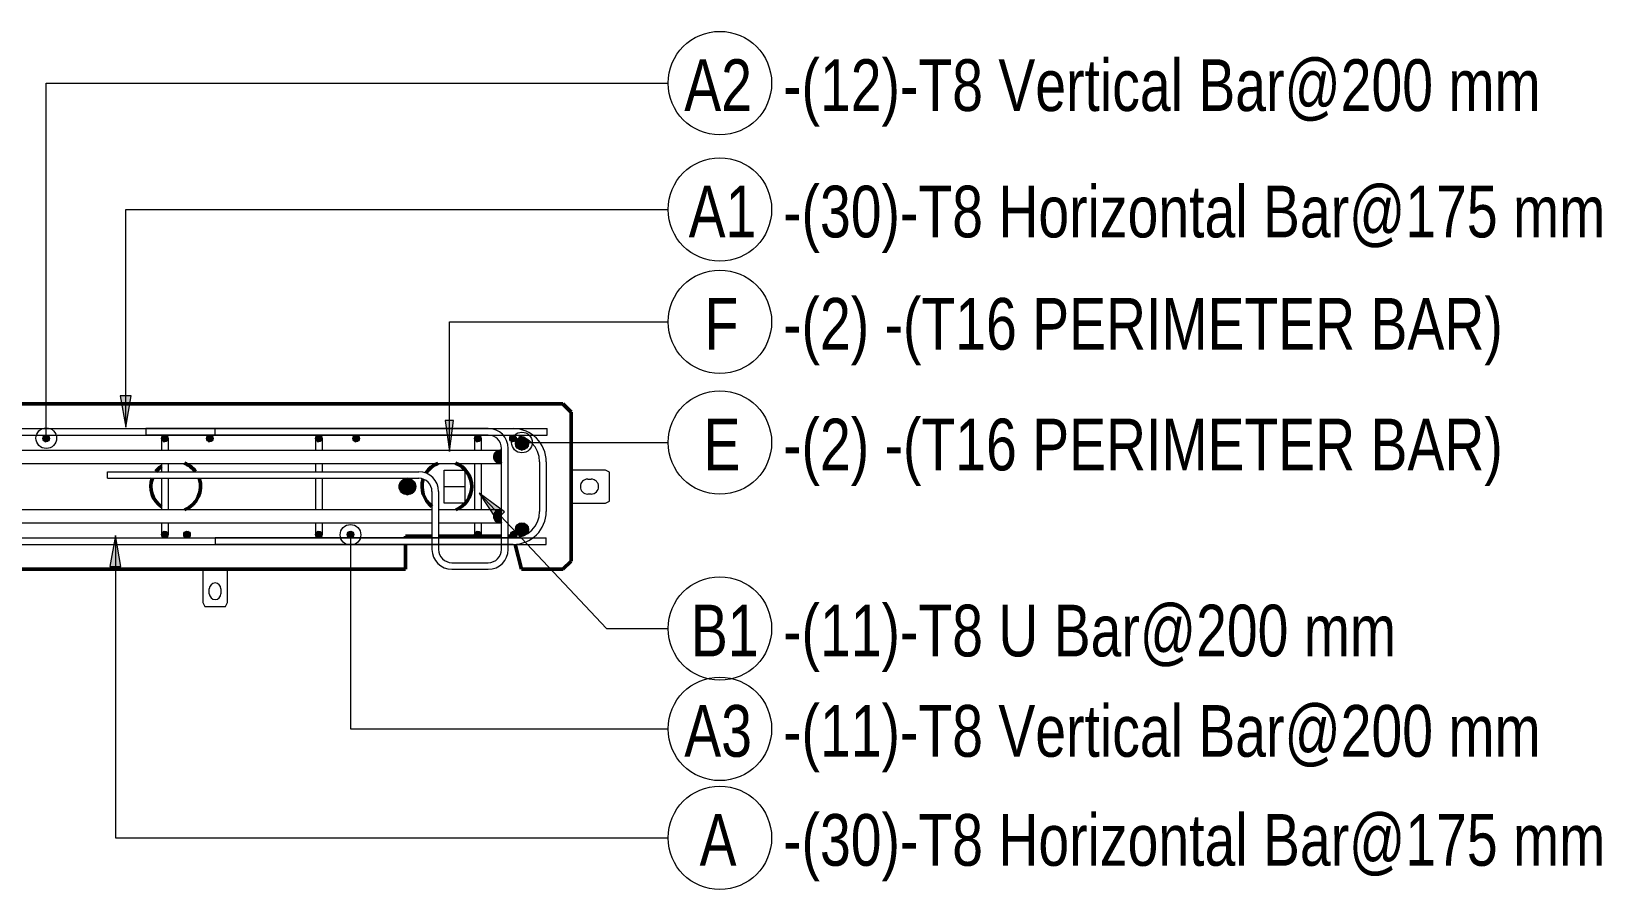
# Model space of a CAD drawing. Header units: millimetres. Extents: x 15401 to 36280, y -2060 to 13564.
# Drawn here: x 34383 to 36280, y 12527 to 13564 of the extents above; entities that cross this region are included whole.
import ezdxf

# ---------------------------------------------------------------- set-up
doc = ezdxf.new("R2010")
doc.units = ezdxf.units.MM
for name, color, linetype, lineweight in [('A-GENM', 13, 'Continuous', 18), ('A-WALL', 113, 'Continuous', 25), ('S-RBAR', 171, 'Continuous', 18), ('S-RBAR-IDEN', 171, 'Continuous', 9)]:
    doc.layers.add(name, color=color, linetype=linetype, lineweight=lineweight)
doc.styles.add('Nirmala UI Semilight_1', font='NirmalaS.ttf', dxfattribs={"width": 0.8, "height": 62.5})

# ---------------------------------------------------------------- blocks, each defined once
blk = doc.blocks.new('RR spread anchor face based - RR-SA-3_0-200-1726827-Elevation Top 2')
at = {"layer": 'A-GENM'}
for p, q in [((20311.1, 13033.8), (20336.1, 13033.8)), ((20311.1, 13013.8), (20311.1, 13033.8)), ((20336.1, 13033.8), (20336.1, 13013.8)), ((20336.4, 13033.8), (20336.1, 13033.8)), ((20336.1, 13033.8), (20336.1, 13013.8)), ((20506.1, 13033.8), (20464.6, 13033.8)), ((20511.1, 13031.3), (20506.1, 13033.8)), ((20511.1, 12996.3), (20511.1, 13031.3)), ((20311.1, 13013.8), (20336.1, 13013.8)), ((20311.1, 12993.8), (20311.1, 13013.8)), ((20336.1, 13013.8), (20336.1, 12993.8)), ((20336.1, 13013.8), (20336.1, 12993.8)), ((20484.8, 13022.8), (20488.8, 13022.8)), ((20336.1, 12993.8), (20311.1, 12993.8)), ((20336.1, 12993.8), (20336.4, 12993.8)), ((20464.6, 12993.8), (20506.1, 12993.8)), ((20488.8, 13004.8), (20484.8, 13004.8)), ((20506.1, 12993.8), (20511.1, 12996.3))]:
    blk.add_line(p, q, dxfattribs=at)
for centre, start, end in [((20484.8, 13013.8), 90, 270), ((20488.8, 13013.8), 270, 90)]:
    blk.add_arc(centre, 9, start, end, dxfattribs=at)
blk = doc.blocks.new('RR spread anchor face based - RR-SA-2_5-200-1726821-Elevation Top 2')
at = {"layer": 'A-GENM'}
for p, q in [((18725.1, 12913.8), (18725.1, 12873.8)), ((18755.1, 12873.8), (18755.1, 12913.8)), ((18733.1, 12884.3), (18733.1, 12890.3)), ((18747.1, 12890.3), (18747.1, 12884.3)), ((18725.1, 12873.8), (18727.6, 12868.8)), ((18727.6, 12868.8), (18752.6, 12868.8)), ((18752.6, 12868.8), (18755.1, 12873.8))]:
    blk.add_line(p, q, dxfattribs=at)
for centre, start, end in [((18740.1, 12890.3), 0, 180), ((18740.1, 12884.3), 180, 0)]:
    blk.add_arc(centre, 7, start, end, dxfattribs=at)
blk = doc.blocks.new('M_Rebar Tag_rfa MARK - DOT 1 MM-794228-Elevation Top 2')
at = {"layer": 'S-RBAR-IDEN'}
blk.add_circle((20644.3, 13067), 62.5, dxfattribs=at)
blk = doc.blocks.new('M_Rebar Tag_rfa MARK - ARROW-794226-Elevation Top 2')
at = {"layer": 'S-RBAR-IDEN'}
blk.add_circle((20644.3, 13212.9), 62.5, dxfattribs=at)
blk = doc.blocks.new('M_Rebar Tag_rfa Dimension - ARROW-793927-Elevation Top 2')
at = {"layer": 'S-RBAR-IDEN'}
blk.add_circle((20644.3, 13348.6), 62.5, dxfattribs=at)
blk = doc.blocks.new('M_Rebar Tag_rfa Dimension - DOT-793929-Elevation Top 2')
at = {"layer": 'S-RBAR-IDEN'}
blk.add_circle((20644.3, 13501.3), 62.5, dxfattribs=at)

msp = doc.modelspace()

# ---------------------------------------------------------------- hatches: boundary and pattern name
at = {"layer": 'S-RBAR'}
h = msp.add_hatch(color=256, dxfattribs=at)
edge = h.paths.add_edge_path()
edge.add_arc((34401.02804, 13071.80383), 4, 0, 360)
for points in [[(34399.79197, 13067.9996), (34404.26411, 13069.45269), (34404.26411, 13074.15497), (34399.79197, 13075.60806), (34397.02804, 13071.80383)], [(34543.03574, 13067.9996), (34547.50788, 13069.45269), (34547.50788, 13074.15497), (34543.03574, 13075.60806), (34540.27181, 13071.80383)], [(34597.28819, 13067.9996), (34601.76033, 13069.45269), (34601.76033, 13074.15497), (34597.28819, 13075.60806), (34594.52426, 13071.80383)], [(34728.88729, 13067.9996), (34733.35942, 13069.45269), (34733.35942, 13074.15497), (34728.88729, 13075.60806), (34726.12335, 13071.80383)], [(34774.15941, 13067.9996), (34778.63155, 13069.45269), (34778.63155, 13074.15497), (34774.15941, 13075.60806), (34771.39548, 13071.80383)], [(34920.98883, 13067.9996), (34925.46097, 13069.45269), (34925.46097, 13074.15497), (34920.98883, 13075.60806), (34918.2249, 13071.80383)], [(34963.53063, 13067.9996), (34968.00277, 13069.45269), (34968.00277, 13074.15497), (34963.53063, 13075.60806), (34960.7667, 13071.80383), (34961.29935, 13071.07071)], [(34975.61082, 13057.80383), (34981.86547, 13060.81591), (34983.41024, 13067.584), (34979.08189, 13073.01158), (34972.13975, 13073.01158), (34967.81139, 13067.584), (34969.35617, 13060.81591)], [(34949.23633, 13041.75352), (34950.93123, 13042.56974), (34950.93123, 13056.96127), (34945.76526, 13056.96127), (34941.43691, 13051.53369), (34942.98168, 13044.7656)], [(34837.25373, 13003.80383), (34844.3248, 13006.73276), (34847.25373, 13013.80383), (34844.3248, 13020.8749), (34837.25373, 13023.80383), (34830.18266, 13020.8749), (34827.25373, 13013.80383), (34830.18266, 13006.73276)], [(34949.23633, 12969.9235), (34950.93123, 12970.73972), (34950.93123, 12985.13125), (34945.76526, 12985.13125), (34941.43691, 12979.70367), (34942.98168, 12972.93558)], [(34543.03574, 12951.9996), (34547.50788, 12953.45269), (34547.50788, 12958.15497), (34543.03574, 12959.60806), (34540.27181, 12955.80383)], [(34572.24071, 12951.9996), (34575.00464, 12955.80383), (34572.24071, 12959.60806), (34567.76857, 12958.15497), (34567.76857, 12953.45269)], [(34728.88729, 12951.9996), (34733.35942, 12953.45269), (34733.35942, 12958.15497), (34728.88729, 12959.60806), (34726.12335, 12955.80383)], [(34769.65566, 12951.9996), (34772.41959, 12955.80383), (34769.65566, 12959.60806), (34765.18352, 12958.15497), (34765.18352, 12953.45269)], [(34920.98883, 12951.9996), (34925.46097, 12953.45269), (34925.46097, 12958.15497), (34920.98883, 12959.60806), (34918.2249, 12955.80383)], [(34967.0706, 12951.9996), (34969.83453, 12955.80383), (34967.0706, 12959.60806), (34962.59847, 12958.15497), (34962.59847, 12953.45269)], [(34975.61082, 12954.05371), (34981.86547, 12957.06579), (34983.41024, 12963.83388), (34979.08189, 12969.26146), (34972.13975, 12969.26146), (34967.81139, 12963.83388), (34969.35617, 12957.06579)]]:
    msp.add_hatch(color=256, dxfattribs=at).paths.add_polyline_path(points)
h = msp.add_hatch(color=256, dxfattribs=at)
edge = h.paths.add_edge_path()
edge.add_arc((34544.27181, 13071.80383), 4, 0, 360)
h = msp.add_hatch(color=256, dxfattribs=at)
edge = h.paths.add_edge_path()
edge.add_arc((34598.52426, 13071.80383), 4, 0, 360)
h = msp.add_hatch(color=256, dxfattribs=at)
edge = h.paths.add_edge_path()
edge.add_arc((34730.12335, 13071.80383), 4, 0, 360)
h = msp.add_hatch(color=256, dxfattribs=at)
edge = h.paths.add_edge_path()
edge.add_arc((34775.39548, 13071.80383), 4, 0, 360)
h = msp.add_hatch(color=256, dxfattribs=at)
edge = h.paths.add_edge_path()
edge.add_arc((34922.2249, 13071.80383), 4, 0, 360)
h = msp.add_hatch(color=256, dxfattribs=at)
edge = h.paths.add_edge_path()
edge.add_arc((34964.7667, 13071.80383), 4, 0, 360)
h = msp.add_hatch(color=256, dxfattribs=at)
edge = h.paths.add_edge_path()
edge.add_arc((34975.61082, 13065.80383), 8, 0, 360)
h = msp.add_hatch(color=256, dxfattribs=at)
edge = h.paths.add_edge_path()
edge.add_arc((34949.23633, 13049.75352), 8, 77.44386814, 270)
edge.add_line((34949.23633, 13041.75352), (34949.23633, 13049.75352))
edge.add_line((34949.23633, 13049.75352), (34950.9755, 13057.56219))
h = msp.add_hatch(color=256, dxfattribs=at)
edge = h.paths.add_edge_path()
edge.add_arc((34949.23633, 13049.75352), 8, 270, 283.93625496)
edge.add_line((34951.16307, 13041.98901), (34949.23633, 13049.75352))
edge.add_line((34949.23633, 13049.75352), (34949.23633, 13041.75352))
h = msp.add_hatch(color=256, dxfattribs=at)
edge = h.paths.add_edge_path()
edge.add_arc((34837.25373, 13013.80383), 10, 0, 360)
h = msp.add_hatch(color=256, dxfattribs=at)
edge = h.paths.add_edge_path()
edge.add_arc((34949.23633, 12977.9235), 8, 77.44386814, 270)
edge.add_line((34949.23633, 12969.9235), (34949.23633, 12977.9235))
edge.add_line((34949.23633, 12977.9235), (34950.9755, 12985.73217))
h = msp.add_hatch(color=256, dxfattribs=at)
edge = h.paths.add_edge_path()
edge.add_arc((34949.23633, 12977.9235), 8, 270, 283.93625496)
edge.add_line((34951.16307, 12970.15899), (34949.23633, 12977.9235))
edge.add_line((34949.23633, 12977.9235), (34949.23633, 12969.9235))
h = msp.add_hatch(color=256, dxfattribs=at)
edge = h.paths.add_edge_path()
edge.add_arc((34544.27181, 12955.80383), 4, 0, 360)
h = msp.add_hatch(color=256, dxfattribs=at)
edge = h.paths.add_edge_path()
edge.add_arc((34571.00464, 12955.80383), 4, 0, 360)
h = msp.add_hatch(color=256, dxfattribs=at)
edge = h.paths.add_edge_path()
edge.add_arc((34730.12335, 12955.80383), 4, 0, 360)
h = msp.add_hatch(color=256, dxfattribs=at)
edge = h.paths.add_edge_path()
edge.add_arc((34768.41959, 12955.80383), 4, 0, 360)
h = msp.add_hatch(color=256, dxfattribs=at)
edge = h.paths.add_edge_path()
edge.add_arc((34922.2249, 12955.80383), 4, 0, 360)
h = msp.add_hatch(color=256, dxfattribs=at)
edge = h.paths.add_edge_path()
edge.add_arc((34965.83453, 12955.80383), 4, 0, 360)
h = msp.add_hatch(color=256, dxfattribs=at)
edge = h.paths.add_edge_path()
edge.add_arc((34975.61082, 12962.05371), 8, 0, 360)
at = {"layer": 'S-RBAR-IDEN'}
for points in [[(34497.04451, 13085.73591), (34503.65677, 13123.23591), (34490.43225, 13123.23591)], [(34887.9625, 13056.18852), (34892.89947, 13093.68852), (34883.02553, 13093.68852)], [(34923.86142, 13005.99904), (34944.70464, 12974.13163), (34954.34694, 12983.18227)], [(34484.46687, 12954.84591), (34477.85461, 12917.34591), (34491.07913, 12917.34591)]]:
    msp.add_hatch(color=256, dxfattribs=at).paths.add_polyline_path(points)

# ---------------------------------------------------------------- linework, layer by layer
at = {"layer": 'A-WALL', "lineweight": 50}
for p, q in [((35024.92865, 13113.80383), (32890.43381, 13113.80383)), ((35034.93123, 13103.80125), (35024.92865, 13113.80383)), ((35034.93123, 12923.80641), (35034.93123, 13103.80125)), ((34834.93123, 12951.80383), (34834.93123, 12953.80383)), ((34834.93123, 12953.80383), (34866.93123, 12953.80383)), ((34834.93123, 12913.80383), (34834.93123, 12943.80383)), ((34874.93123, 12953.80383), (34918.7608, 12953.80383)), ((34925.689, 12953.80383), (34950.93123, 12953.80383)), ((34958.93123, 12953.80383), (34964.93123, 12953.80383)), ((34964.93123, 12953.80383), (34965.41518, 12951.86803)), ((34967.43123, 12943.80383), (34974.93123, 12913.80383)), ((35024.92865, 12913.80383), (35034.93123, 12923.80641)), ((32920.43328, 12913.80383), (34834.93123, 12913.80383)), ((34974.93123, 12913.80383), (35024.92865, 12913.80383))]:
    msp.add_line(p, q, dxfattribs=at)
for centre, start, end in [((34557.43123, 13013.80383), 124.97951322, 143.06008622), ((34557.43123, 13013.80383), 36.93991378, 69.54150634), ((34884.93123, 13013.80383), 110.45849366, 147.42713187), ((34884.93123, 13013.80383), 290.75148935, 69.54150634), ((34557.43123, 13013.80383), 160.47268333, 235.02048678), ((34557.43123, 13013.80383), 290.75148935, 19.52731667), ((34884.93123, 13013.80383), 162.7020897, 233.0061758)]:
    msp.add_arc(centre, 30, start, end, dxfattribs=at)
at = {"layer": 'S-RBAR'}
for p, q in [((32910.43328, 13083.80383), (35005.86501, 13083.80383)), ((32910.43328, 13075.80383), (35005.86501, 13075.80383)), ((34399.79197, 13075.60806), (34397.02804, 13071.80383)), ((34397.02804, 13071.80383), (34399.79197, 13067.9996)), ((34404.26411, 13074.15497), (34399.79197, 13075.60806)), ((34399.79197, 13067.9996), (34404.26411, 13069.45269)), ((34404.26411, 13069.45269), (34404.26411, 13074.15497)), ((34934.93123, 13083.95682), (34521.08242, 13083.95682)), ((34521.08242, 13083.95682), (34521.08242, 13075.95682)), ((34934.93123, 13075.95682), (34521.08242, 13075.95682)), ((34543.03574, 13075.60806), (34540.27181, 13071.80383)), ((34540.27181, 13071.80383), (34540.27181, 13057.94098)), ((34540.27181, 13071.80383), (34543.03574, 13067.9996)), ((34547.50788, 13074.15497), (34543.03574, 13075.60806)), ((34543.03574, 13067.9996), (34547.50788, 13069.45269)), ((34547.50788, 13069.45269), (34547.50788, 13074.15497)), ((34548.27181, 13071.80383), (34548.27181, 13057.94098)), ((34597.28819, 13075.60806), (34594.52426, 13071.80383)), ((34594.52426, 13071.80383), (34597.28819, 13067.9996)), ((34601.76033, 13074.15497), (34597.28819, 13075.60806)), ((34597.28819, 13067.9996), (34601.76033, 13069.45269)), ((34601.76033, 13069.45269), (34601.76033, 13074.15497)), ((34604.92751, 13083.80383), (34964.92751, 13083.80383)), ((34604.92751, 13075.80383), (34604.92751, 13083.80383)), ((34604.92751, 13075.80383), (34964.92751, 13075.80383)), ((34728.88729, 13075.60806), (34726.12335, 13071.80383)), ((34726.12335, 13071.80383), (34726.12335, 13057.94098)), ((34726.12335, 13071.80383), (34728.88729, 13067.9996)), ((34733.35942, 13074.15497), (34728.88729, 13075.60806)), ((34728.88729, 13067.9996), (34733.35942, 13069.45269)), ((34733.35942, 13069.45269), (34733.35942, 13074.15497)), ((34734.12335, 13071.80383), (34734.12335, 13057.94098)), ((34774.15941, 13075.60806), (34771.39548, 13071.80383)), ((34771.39548, 13071.80383), (34774.15941, 13067.9996)), ((34778.63155, 13074.15497), (34774.15941, 13075.60806)), ((34774.15941, 13067.9996), (34778.63155, 13069.45269)), ((34778.63155, 13069.45269), (34778.63155, 13074.15497)), ((34920.98883, 13075.60806), (34918.2249, 13071.80383)), ((34918.2249, 13071.80383), (34918.2249, 13057.94098)), ((34918.2249, 13071.80383), (34920.98883, 13067.9996)), ((34925.46097, 13074.15497), (34920.98883, 13075.60806)), ((34920.98883, 13067.9996), (34925.46097, 13069.45269)), ((34925.46097, 13069.45269), (34925.46097, 13074.15497)), ((34926.2249, 13071.80383), (34926.2249, 13057.94098)), ((34963.53063, 13075.60806), (34960.7667, 13071.80383)), ((34960.7667, 13071.80383), (34961.29935, 13071.07071)), ((34961.29935, 13071.07071), (34963.53063, 13067.9996)), ((34968.00277, 13074.15497), (34963.53063, 13075.60806)), ((34963.53063, 13067.9996), (34968.00277, 13069.45269)), ((34972.13975, 13073.01158), (34967.81139, 13067.584)), ((34968.00277, 13069.45269), (34968.00277, 13074.15497)), ((34979.08189, 13073.01158), (34972.13975, 13073.01158)), ((34983.41024, 13067.584), (34979.08189, 13073.01158)), ((35005.86501, 13075.80383), (35005.86501, 13083.80383)), ((33022.0387, 13057.75352), (34893.73633, 13057.75352)), ((34893.73633, 13057.75352), (34949.23633, 13057.75352)), ((34945.76526, 13056.96127), (34941.43691, 13051.53369)), ((34941.43691, 13051.53369), (34942.98168, 13044.7656)), ((34950.93123, 13056.96127), (34945.76526, 13056.96127)), ((34949.23633, 13049.75352), (34950.9755, 13057.56219)), ((34951.16307, 13041.98901), (34949.23633, 13049.75352)), ((34949.23633, 13049.75352), (34949.23633, 13041.75352)), ((34949.23633, 13041.75352), (34949.23633, 13049.75352)), ((34950.93123, 12937.80383), (34950.93123, 13059.95682)), ((34950.93123, 13042.56974), (34950.93123, 13056.96127)), ((34958.93123, 12937.80383), (34958.93123, 13059.95682)), ((34967.81139, 13067.584), (34969.35617, 13060.81591)), ((34969.35617, 13060.81591), (34975.61082, 13057.80383)), ((34975.61082, 13057.80383), (34981.86547, 13060.81591)), ((34981.86547, 13060.81591), (34983.41024, 13067.584)), ((33022.0387, 13041.75352), (34893.73633, 13041.75352)), ((34474.93123, 13031.78395), (34850.93123, 13031.78395)), ((34474.93123, 13023.78395), (34474.93123, 13031.78395)), ((34540.27181, 13041.79404), (34540.27181, 13035.80383)), ((34540.27181, 13035.80383), (34540.27181, 13031.78395)), ((34548.27181, 13041.79404), (34548.27181, 13035.80383)), ((34548.27181, 13035.80383), (34548.27181, 13031.78395)), ((34726.12335, 13041.79404), (34726.12335, 13035.80383)), ((34726.12335, 13035.80383), (34726.12335, 13031.78395)), ((34734.12335, 13041.79404), (34734.12335, 13035.80383)), ((34734.12335, 13035.80383), (34734.12335, 13031.78395)), ((34893.73633, 13041.75352), (34949.23633, 13041.75352)), ((34918.2249, 13041.79404), (34918.2249, 13035.80383)), ((34918.2249, 13035.80383), (34918.2249, 12991.80383)), ((34926.2249, 13041.79404), (34926.2249, 13035.80383)), ((34926.2249, 13035.80383), (34926.2249, 12991.80383)), ((34942.98168, 13044.7656), (34949.23633, 13041.75352)), ((34949.23633, 13041.75352), (34950.93123, 13042.56974)), ((34996.92751, 13043.80383), (34996.92751, 12983.80383)), ((35004.92751, 13043.80383), (35004.92751, 12983.80383)), ((34474.93123, 13023.78395), (34850.93123, 13023.78395)), ((34540.27181, 13023.78395), (34540.27181, 12991.80383)), ((34548.27181, 13023.78395), (34548.27181, 12991.80383)), ((34726.12335, 13023.78395), (34726.12335, 12991.80383)), ((34734.12335, 13023.78395), (34734.12335, 12991.80383)), ((34830.18266, 13020.8749), (34827.25373, 13013.80383)), ((34827.25373, 13013.80383), (34830.18266, 13006.73276)), ((34837.25373, 13023.80383), (34830.18266, 13020.8749)), ((34844.3248, 13020.8749), (34837.25373, 13023.80383)), ((34847.25373, 13013.80383), (34844.3248, 13020.8749)), ((34844.3248, 13006.73276), (34847.25373, 13013.80383)), ((34830.18266, 13006.73276), (34837.25373, 13003.80383)), ((34837.25373, 13003.80383), (34844.3248, 13006.73276)), ((34866.93123, 13007.78395), (34866.93123, 12937.80383)), ((34874.93123, 13007.78395), (34874.93123, 12937.80383)), ((33022.0387, 12985.9235), (34866.93123, 12985.9235)), ((34540.27181, 12991.80383), (34540.27181, 12985.88281)), ((34548.27181, 12991.80383), (34548.27181, 12985.88281)), ((34726.12335, 12991.80383), (34726.12335, 12985.88281)), ((34734.12335, 12991.80383), (34734.12335, 12985.88281)), ((34874.93123, 12985.9235), (34893.73633, 12985.9235)), ((34893.73633, 12985.9235), (34949.23633, 12985.9235)), ((34918.2249, 12991.80383), (34918.2249, 12985.88281)), ((34926.2249, 12991.80383), (34926.2249, 12985.88281)), ((34945.76526, 12985.13125), (34941.43691, 12979.70367)), ((34941.43691, 12979.70367), (34942.98168, 12972.93558)), ((34942.98168, 12972.93558), (34949.23633, 12969.9235)), ((34950.93123, 12985.13125), (34945.76526, 12985.13125)), ((34949.23633, 12977.9235), (34950.9755, 12985.73217)), ((34951.16307, 12970.15899), (34949.23633, 12977.9235)), ((34949.23633, 12977.9235), (34949.23633, 12969.9235)), ((34949.23633, 12969.9235), (34949.23633, 12977.9235)), ((34950.93123, 12970.73972), (34950.93123, 12985.13125)), ((33022.0387, 12969.9235), (34866.93123, 12969.9235)), ((34540.27181, 12969.73589), (34540.27181, 12955.80383)), ((34543.03574, 12959.60806), (34540.27181, 12955.80383)), ((34540.27181, 12955.80383), (34543.03574, 12951.9996)), ((34547.50788, 12958.15497), (34543.03574, 12959.60806)), ((34547.50788, 12953.45269), (34547.50788, 12958.15497)), ((34548.27181, 12969.73589), (34548.27181, 12955.80383)), ((34572.24071, 12959.60806), (34567.76857, 12958.15497)), ((34567.76857, 12958.15497), (34567.76857, 12953.45269)), ((34575.00464, 12955.80383), (34572.24071, 12959.60806)), ((34572.24071, 12951.9996), (34575.00464, 12955.80383)), ((34726.12335, 12969.73589), (34726.12335, 12955.80383)), ((34728.88729, 12959.60806), (34726.12335, 12955.80383)), ((34726.12335, 12955.80383), (34728.88729, 12951.9996)), ((34733.35942, 12958.15497), (34728.88729, 12959.60806)), ((34733.35942, 12953.45269), (34733.35942, 12958.15497)), ((34734.12335, 12969.73589), (34734.12335, 12955.80383)), ((34769.65566, 12959.60806), (34765.18352, 12958.15497)), ((34765.18352, 12958.15497), (34765.18352, 12953.45269)), ((34772.41959, 12955.80383), (34769.65566, 12959.60806)), ((34769.65566, 12951.9996), (34772.41959, 12955.80383)), ((34874.93123, 12969.9235), (34893.73633, 12969.9235)), ((34893.73633, 12969.9235), (34949.23633, 12969.9235)), ((34918.2249, 12969.73589), (34918.2249, 12955.80383)), ((34920.98883, 12959.60806), (34918.2249, 12955.80383)), ((34918.2249, 12955.80383), (34920.98883, 12951.9996)), ((34925.46097, 12958.15497), (34920.98883, 12959.60806)), ((34925.46097, 12953.45269), (34925.46097, 12958.15497)), ((34926.2249, 12969.73589), (34926.2249, 12955.80383)), ((34949.23633, 12969.9235), (34950.93123, 12970.73972)), ((34967.0706, 12959.60806), (34962.59847, 12958.15497)), ((34962.59847, 12958.15497), (34962.59847, 12953.45269)), ((34969.83453, 12955.80383), (34967.0706, 12959.60806)), ((34967.0706, 12951.9996), (34969.83453, 12955.80383)), ((34972.13975, 12969.26146), (34967.81139, 12963.83388)), ((34967.81139, 12963.83388), (34969.35617, 12957.06579)), ((34969.35617, 12957.06579), (34975.61082, 12954.05371)), ((34979.08189, 12969.26146), (34972.13975, 12969.26146)), ((34975.61082, 12954.05371), (34981.86547, 12957.06579)), ((34983.41024, 12963.83388), (34979.08189, 12969.26146)), ((34981.86547, 12957.06579), (34983.41024, 12963.83388)), ((32950.43328, 12951.80383), (35004.93123, 12951.80383)), ((32950.43328, 12943.80383), (35004.93123, 12943.80383)), ((34543.03574, 12951.9996), (34547.50788, 12953.45269)), ((34567.76857, 12953.45269), (34572.24071, 12951.9996)), ((34964.92751, 12951.80383), (34604.92751, 12951.80383)), ((34604.92751, 12951.80383), (34604.92751, 12943.80383)), ((34964.92751, 12943.80383), (34604.92751, 12943.80383)), ((34728.88729, 12951.9996), (34733.35942, 12953.45269)), ((34765.18352, 12953.45269), (34769.65566, 12951.9996)), ((34920.98883, 12951.9996), (34925.46097, 12953.45269)), ((34962.59847, 12953.45269), (34967.0706, 12951.9996)), ((35004.93123, 12943.80383), (35004.93123, 12951.80383)), ((34890.93123, 12921.80383), (34934.93123, 12921.80383)), ((34890.93123, 12913.80383), (34934.93123, 12913.80383))]:
    msp.add_line(p, q, dxfattribs=at)
for centre, radius in [((34401.02804, 13071.80383), 4), ((34544.27181, 13071.80383), 4), ((34598.52426, 13071.80383), 4), ((34730.12335, 13071.80383), 4), ((34775.39548, 13071.80383), 4), ((34922.2249, 13071.80383), 4), ((34964.7667, 13071.80383), 4), ((34975.61082, 13065.80383), 8), ((34837.25373, 13013.80383), 10), ((34544.27181, 12955.80383), 4), ((34571.00464, 12955.80383), 4), ((34730.12335, 12955.80383), 4), ((34768.41959, 12955.80383), 4), ((34922.2249, 12955.80383), 4), ((34965.83453, 12955.80383), 4), ((34975.61082, 12962.05371), 8)]:
    msp.add_circle(centre, radius, dxfattribs=at)
for centre, radius, start, end in [((34544.27181, 13071.80383), 4, 0, 180), ((34730.12335, 13071.80383), 4, 0, 180), ((34922.2249, 13071.80383), 4, 0, 180), ((34934.93123, 13059.95682), 24, 0, 90), ((34934.93123, 13059.95682), 16, 0, 90), ((34964.92751, 13043.80383), 40, 360, 90), ((34964.92751, 13043.80383), 32, 0, 90), ((34949.23633, 13049.75352), 8, 77.44386814, 270), ((34949.23633, 13049.75352), 8, 77.72137304, 90), ((34850.93123, 13007.78395), 24, 0, 90), ((34949.23633, 13049.75352), 8, 270, 283.93625496), ((34949.23633, 13049.75352), 8, 270, 282.27862696), ((34850.93123, 13007.78395), 16, 0, 90), ((34949.23633, 12977.9235), 8, 77.44386814, 270), ((34949.23633, 12977.9235), 8, 77.72137304, 90), ((34964.92751, 12983.80383), 32, 270, 0), ((34964.92751, 12983.80383), 40, 270, 0), ((34544.27181, 12955.80383), 4, 180, 360), ((34730.12335, 12955.80383), 4, 180, 360), ((34922.2249, 12955.80383), 4, 180, 360), ((34949.23633, 12977.9235), 8, 270, 283.93625496), ((34949.23633, 12977.9235), 8, 270, 282.27862696), ((34890.93123, 12937.80383), 24, 180, 270), ((34890.93123, 12937.80383), 16, 180, 270), ((34934.93123, 12937.80383), 16, 270, 0), ((34934.93123, 12937.80383), 24, 270, 0)]:
    msp.add_arc(centre, radius, start, end, dxfattribs=at)
at = {"layer": 'S-RBAR-IDEN'}
for p, q in [((34401.03495, 13501.30786), (35152.15034, 13501.30786)), ((34401.03495, 13072.271), (34401.03495, 13501.30786)), ((34497.04451, 13348.56078), (35152.15034, 13348.56078)), ((34497.04451, 13085.73591), (34497.04451, 13348.56078)), ((34887.9625, 13212.90397), (35152.15034, 13212.90397)), ((34887.9625, 13056.18852), (34887.9625, 13212.90397)), ((34503.65677, 13123.23591), (34490.43225, 13123.23591)), ((34490.43225, 13123.23591), (34497.04451, 13085.73591)), ((34497.04451, 13085.73591), (34503.65677, 13123.23591)), ((34892.89947, 13093.68852), (34883.02553, 13093.68852)), ((34883.02553, 13093.68852), (34887.9625, 13056.18852)), ((34887.9625, 13056.18852), (34892.89947, 13093.68852)), ((34975.61573, 13067.04459), (35152.15034, 13067.04459)), ((34923.86142, 13005.99904), (34944.70464, 12974.13163)), ((34954.34694, 12983.18227), (34923.86142, 13005.99904)), ((34923.86142, 13005.99904), (35077.56512, 12842.24748)), ((34944.70464, 12974.13163), (34954.34694, 12983.18227)), ((34484.46687, 12954.84591), (34477.85461, 12917.34591)), ((34491.07913, 12917.34591), (34484.46687, 12954.84591)), ((34484.46687, 12954.84591), (34484.46687, 12589.26902)), ((34768.47686, 12955.47044), (34768.47686, 12720.9931)), ((34477.85461, 12917.34591), (34491.07913, 12917.34591)), ((35077.56512, 12842.24748), (35152.15034, 12842.24748)), ((34768.47686, 12720.9931), (35152.15034, 12720.9931)), ((34484.46687, 12589.26902), (35152.15034, 12589.26902))]:
    msp.add_line(p, q, dxfattribs=at)
for centre in [(34401.03495, 13072.271), (34975.61573, 13067.04459), (34768.47686, 12955.47044)]:
    msp.add_circle(centre, 12.5, dxfattribs=at)

# ---------------------------------------------------------------- block references
at = {"layer": 'A-GENM'}
for name, p in [('RR spread anchor face based - RR-SA-3_0-200-1726827-Elevation Top 2', (14570.36173, 0)), ('RR spread anchor face based - RR-SA-2_5-200-1726821-Elevation Top 2', (15864.86173, 0))]:
    msp.add_blockref(name, p, dxfattribs=at)
at = {"layer": 'S-RBAR-IDEN'}
for name, p in [('M_Rebar Tag_rfa Dimension - DOT-793929-Elevation Top 2', (14570.36173, 0)), ('M_Rebar Tag_rfa Dimension - ARROW-793927-Elevation Top 2', (14570.36173, 0)), ('M_Rebar Tag_rfa MARK - ARROW-794226-Elevation Top 2', (14570.36173, 0)), ('M_Rebar Tag_rfa MARK - DOT 1 MM-794228-Elevation Top 2', (14570.36173, 0)), ('M_Rebar Tag_rfa Dimension - ARROW-793927-Elevation Top 2', (14570.36173, -506.3133)), ('M_Rebar Tag_rfa Dimension - DOT-793929-Elevation Top 2', (14570.36173, -780.31476)), ('M_Rebar Tag_rfa Dimension - ARROW-793927-Elevation Top 2', (14570.36173, -759.29176))]:
    msp.add_blockref(name, p, dxfattribs=at)

# ---------------------------------------------------------------- texts
at = {"layer": 'S-RBAR-IDEN', "char_height": 62.5, "attachment_point": 1, "style": 'Nirmala UI Semilight_1'}
for s, insert, width in [('A2', (35171.66961, 13530.10905), 99.40925), ('-(12)-T8 Vertical Bar@200 mm', (35291.03243, 13530.10905), 1103.122), ('A1', (35176.96961, 13377.36197), 86.58225), ('-(30)-T8 Horizontal Bar@175 mm', (35291.03243, 13377.36197), 1208.94475), ('F', (35196.16961, 13241.70516), 40.084375), ('-(2) -(T16 PERIMETER BAR)', (35291.03243, 13241.70516), 966.835125), ('E', (35194.86961, 13095.84578), 43.291125), ('-(2) -(T16 PERIMETER BAR)', (35291.03243, 13095.84578), 966.835125), ('B1', (35179.66961, 12871.04867), 80.16875), ('-(11)-T8 U Bar@200 mm', (35291.03243, 12871.04867), 875.44275), ('A3', (35171.66961, 12749.79429), 99.40925), ('-(11)-T8 Vertical Bar@200 mm', (35291.03243, 12749.79429), 1090.295), ('A', (35190.16961, 12618.07021), 54.51475), ('-(30)-T8 Horizontal Bar@175 mm', (35291.03243, 12618.07021), 1208.94475)]:
    msp.add_mtext(s, dxfattribs=dict(at, insert=insert, width=width))

doc.saveas('drawing.dxf')
